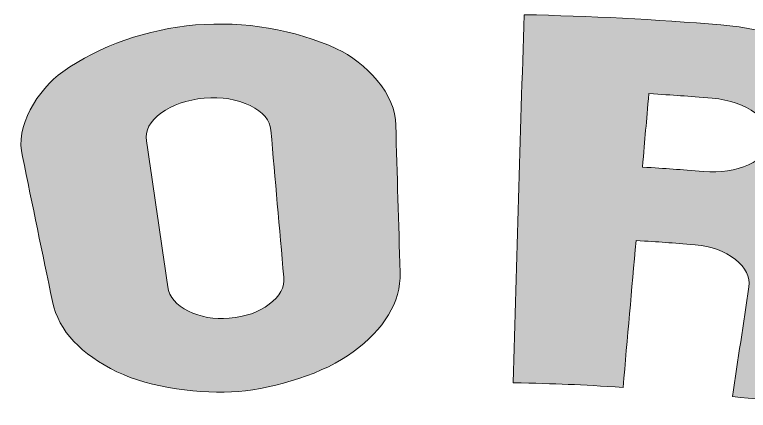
# Model space of a CAD drawing. Header units: inches. Extents: x 0.5 to 14.5, y -15.2 to -1.1.
# Drawn here: x 5.964 to 8.505, y -4.462 to -3.092 of the extents above; entities that cross this region are included whole.
import ezdxf

# ---------------------------------------------------------------- set-up
doc = ezdxf.new("R2010")
doc.units = ezdxf.units.IN
doc.header["$MEASUREMENT"] = 0
doc.layers.add('Layer 1', color=7, linetype='Continuous')

# ---------------------------------------------------------------- blocks, each defined once
blk = doc.blocks.new('block 52')
at = {"layer": 'Layer 1', "true_color": 0xf2f2f2}
h = blk.add_hatch(color=7, dxfattribs=at)
h.dxf.hatch_style = 2
edge = h.paths.add_edge_path()
edge.add_spline(control_points=[(8.0709, -4.3827), (7.9189, -4.3731), (7.8427, -4.37), (7.6904, -4.3668), (7.7028, -3.9418), (7.7153, -3.5169), (7.7277, -3.092), (7.9553, -3.0971), (8.183, -3.1082), (8.4096, -3.1276), (8.5779, -3.1406), (8.7439, -3.2002), (8.8695, -3.2894), (8.9568, -3.3515), (9.0331, -3.4828), (9.0095, -3.5829), (8.9875, -3.6764), (8.9186, -3.7544), (8.8009, -3.8122), (8.8923, -3.8975), (8.9255, -3.9891), (8.9056, -4.0853), (8.8797, -4.2109), (8.8537, -4.3365), (8.8277, -4.4621), (8.6772, -4.4399), (8.6017, -4.4304), (8.4503, -4.4145), (8.4688, -4.2879), (8.4874, -4.1614), (8.506, -4.0348), (8.5112, -3.9999), (8.4959, -3.9679), (8.4597, -3.9393), (8.4234, -3.9106), (8.3767, -3.8937), (8.3203, -3.889), (8.2385, -3.8821), (8.1975, -3.8791), (8.1156, -3.874), (8.1007, -4.0436), (8.0858, -4.2131), (8.0709, -4.3827)], knot_values=[0, 0, 0, 0, 1, 1, 1, 2, 2, 2, 3, 3, 3, 4, 4, 4, 5, 5, 5, 6, 6, 6, 7, 7, 7, 8, 8, 8, 9, 9, 9, 10, 10, 10, 11, 11, 11, 12, 12, 12, 13, 13, 13, 14, 14, 14, 14], degree=3, periodic=1)
edge = h.paths.add_edge_path()
edge.add_spline(control_points=[(8.3501, -3.6352), (8.4086, -3.6401), (8.46, -3.6324), (8.5049, -3.6118), (8.5499, -3.5911), (8.5752, -3.5636), (8.5804, -3.5286), (8.5855, -3.4937), (8.5688, -3.4616), (8.5297, -3.4327), (8.4905, -3.4037), (8.4404, -3.3865), (8.3798, -3.3814), (8.2921, -3.3741), (8.2481, -3.3708), (8.1602, -3.3653), (8.1513, -3.4671), (8.1468, -3.5179), (8.1379, -3.6197), (8.2228, -3.625), (8.2653, -3.6281), (8.3501, -3.6352)], knot_values=[0, 0, 0, 0, 1, 1, 1, 2, 2, 2, 3, 3, 3, 4, 4, 4, 5, 5, 5, 6, 6, 6, 7, 7, 7, 7], degree=3, periodic=1)
h = blk.add_hatch(color=7, dxfattribs=at)
h.dxf.hatch_style = 2
edge = h.paths.add_edge_path()
edge.add_spline(control_points=[(6.7392, -4.3966), (6.6117, -4.4072), (6.4328, -4.3848), (6.3179, -4.3284), (6.1953, -4.2683), (6.1159, -4.1893), (6.0944, -4.0853), (6.0597, -3.9178), (6.0251, -3.7503), (5.9905, -3.5829), (5.9635, -3.4809), (6.0432, -3.3515), (6.1306, -3.2894), (6.2561, -3.2002), (6.4235, -3.1416), (6.5904, -3.1276), (6.7573, -3.1136), (6.9348, -3.1433), (7.0785, -3.21), (7.1784, -3.2564), (7.2863, -3.37), (7.2835, -3.4744), (7.2885, -3.6444), (7.2935, -3.8144), (7.2984, -3.9843), (7.3015, -4.0899), (7.2421, -4.1806), (7.1361, -4.2598), (7.0367, -4.3342), (6.8666, -4.3859), (6.7392, -4.3966)], knot_values=[0, 0, 0, 0, 1, 1, 1, 2, 2, 2, 3, 3, 3, 4, 4, 4, 5, 5, 5, 6, 6, 6, 7, 7, 7, 8, 8, 8, 9, 9, 9, 10, 10, 10, 10], degree=3, periodic=1)
edge = h.paths.add_edge_path()
edge.add_spline(control_points=[(6.8956, -4.0012), (6.8807, -3.8316), (6.8658, -3.6621), (6.8509, -3.4925), (6.8479, -3.4574), (6.8241, -3.4287), (6.779, -3.4068), (6.7339, -3.3849), (6.6808, -3.3763), (6.6202, -3.3814), (6.5596, -3.3865), (6.5095, -3.4037), (6.4703, -3.4327), (6.4312, -3.4616), (6.4145, -3.4937), (6.4196, -3.5286), (6.4444, -3.6974), (6.4692, -3.8661), (6.494, -4.0348), (6.4991, -4.0698), (6.523, -4.0975), (6.5651, -4.1184), (6.6072, -4.1393), (6.654, -4.1474), (6.7064, -4.143), (6.7628, -4.1383), (6.809, -4.1224), (6.8453, -4.0949), (6.8817, -4.0674), (6.8987, -4.0363), (6.8956, -4.0012)], knot_values=[0, 0, 0, 0, 1, 1, 1, 2, 2, 2, 3, 3, 3, 4, 4, 4, 5, 5, 5, 6, 6, 6, 7, 7, 7, 8, 8, 8, 9, 9, 9, 10, 10, 10, 10], degree=3, periodic=1)
at = {"layer": 'Layer 1', "lineweight": 0}
for points, knots in [([(8.0709, -4.3827), (7.9189, -4.3731), (7.8427, -4.37), (7.6904, -4.3668), (7.7028, -3.9418), (7.7153, -3.5169), (7.7277, -3.092), (7.9553, -3.0971), (8.183, -3.1082), (8.4096, -3.1276), (8.5779, -3.1406), (8.7439, -3.2002), (8.8695, -3.2894), (8.9568, -3.3515), (9.0331, -3.4828), (9.0095, -3.5829), (8.9875, -3.6764), (8.9186, -3.7544), (8.8009, -3.8122), (8.8923, -3.8975), (8.9255, -3.9891), (8.9056, -4.0853), (8.8797, -4.2109), (8.8537, -4.3365), (8.8277, -4.4621), (8.6772, -4.4399), (8.6017, -4.4304), (8.4503, -4.4145), (8.4688, -4.2879), (8.4874, -4.1614), (8.506, -4.0348), (8.5112, -3.9999), (8.4959, -3.9679), (8.4597, -3.9393), (8.4234, -3.9106), (8.3767, -3.8937), (8.3203, -3.889), (8.2385, -3.8821), (8.1975, -3.8791), (8.1156, -3.874), (8.1007, -4.0436), (8.0858, -4.2131), (8.0709, -4.3827)], [0, 0, 0, 0, 1, 1, 1, 2, 2, 2, 3, 3, 3, 4, 4, 4, 5, 5, 5, 6, 6, 6, 7, 7, 7, 8, 8, 8, 9, 9, 9, 10, 10, 10, 11, 11, 11, 12, 12, 12, 13, 13, 13, 14, 14, 14, 14]), ([(6.7392, -4.3966), (6.6117, -4.4072), (6.4328, -4.3848), (6.3179, -4.3284), (6.1953, -4.2683), (6.1159, -4.1893), (6.0944, -4.0853), (6.0597, -3.9178), (6.0251, -3.7503), (5.9905, -3.5829), (5.9635, -3.4809), (6.0432, -3.3515), (6.1306, -3.2894), (6.2561, -3.2002), (6.4235, -3.1416), (6.5904, -3.1276), (6.7573, -3.1136), (6.9348, -3.1433), (7.0785, -3.21), (7.1784, -3.2564), (7.2863, -3.37), (7.2835, -3.4744), (7.2885, -3.6444), (7.2935, -3.8144), (7.2984, -3.9843), (7.3015, -4.0899), (7.2421, -4.1806), (7.1361, -4.2598), (7.0367, -4.3342), (6.8666, -4.3859), (6.7392, -4.3966)], [0, 0, 0, 0, 1, 1, 1, 2, 2, 2, 3, 3, 3, 4, 4, 4, 5, 5, 5, 6, 6, 6, 7, 7, 7, 8, 8, 8, 9, 9, 9, 10, 10, 10, 10]), ([(6.8956, -4.0012), (6.8807, -3.8316), (6.8658, -3.6621), (6.8509, -3.4925), (6.8479, -3.4574), (6.8241, -3.4287), (6.779, -3.4068), (6.7339, -3.3849), (6.6808, -3.3763), (6.6202, -3.3814), (6.5596, -3.3865), (6.5095, -3.4037), (6.4703, -3.4327), (6.4312, -3.4616), (6.4145, -3.4937), (6.4196, -3.5286), (6.4444, -3.6974), (6.4692, -3.8661), (6.494, -4.0348), (6.4991, -4.0698), (6.523, -4.0975), (6.5651, -4.1184), (6.6072, -4.1393), (6.654, -4.1474), (6.7064, -4.143), (6.7628, -4.1383), (6.809, -4.1224), (6.8453, -4.0949), (6.8817, -4.0674), (6.8987, -4.0363), (6.8956, -4.0012)], [0, 0, 0, 0, 1, 1, 1, 2, 2, 2, 3, 3, 3, 4, 4, 4, 5, 5, 5, 6, 6, 6, 7, 7, 7, 8, 8, 8, 9, 9, 9, 10, 10, 10, 10]), ([(8.3501, -3.6352), (8.4086, -3.6401), (8.46, -3.6324), (8.5049, -3.6118), (8.5499, -3.5911), (8.5752, -3.5636), (8.5804, -3.5286), (8.5855, -3.4937), (8.5688, -3.4616), (8.5297, -3.4327), (8.4905, -3.4037), (8.4404, -3.3865), (8.3798, -3.3814), (8.2921, -3.3741), (8.2481, -3.3708), (8.1602, -3.3653), (8.1513, -3.4671), (8.1468, -3.5179), (8.1379, -3.6197), (8.2228, -3.625), (8.2653, -3.6281), (8.3501, -3.6352)], [0, 0, 0, 0, 1, 1, 1, 2, 2, 2, 3, 3, 3, 4, 4, 4, 5, 5, 5, 6, 6, 6, 7, 7, 7, 7])]:
    blk.add_open_spline(points, degree=3, knots=knots, dxfattribs=at)
blk = doc.blocks.new('block 2')
at = {"layer": 'Layer 1'}
blk.add_blockref('block 52', (0, 0), dxfattribs=at)

msp = doc.modelspace()

# ---------------------------------------------------------------- block references
at = {"layer": 'Layer 1'}
msp.add_blockref('block 2', (0, 0), dxfattribs=at)

doc.saveas('drawing.dxf')
